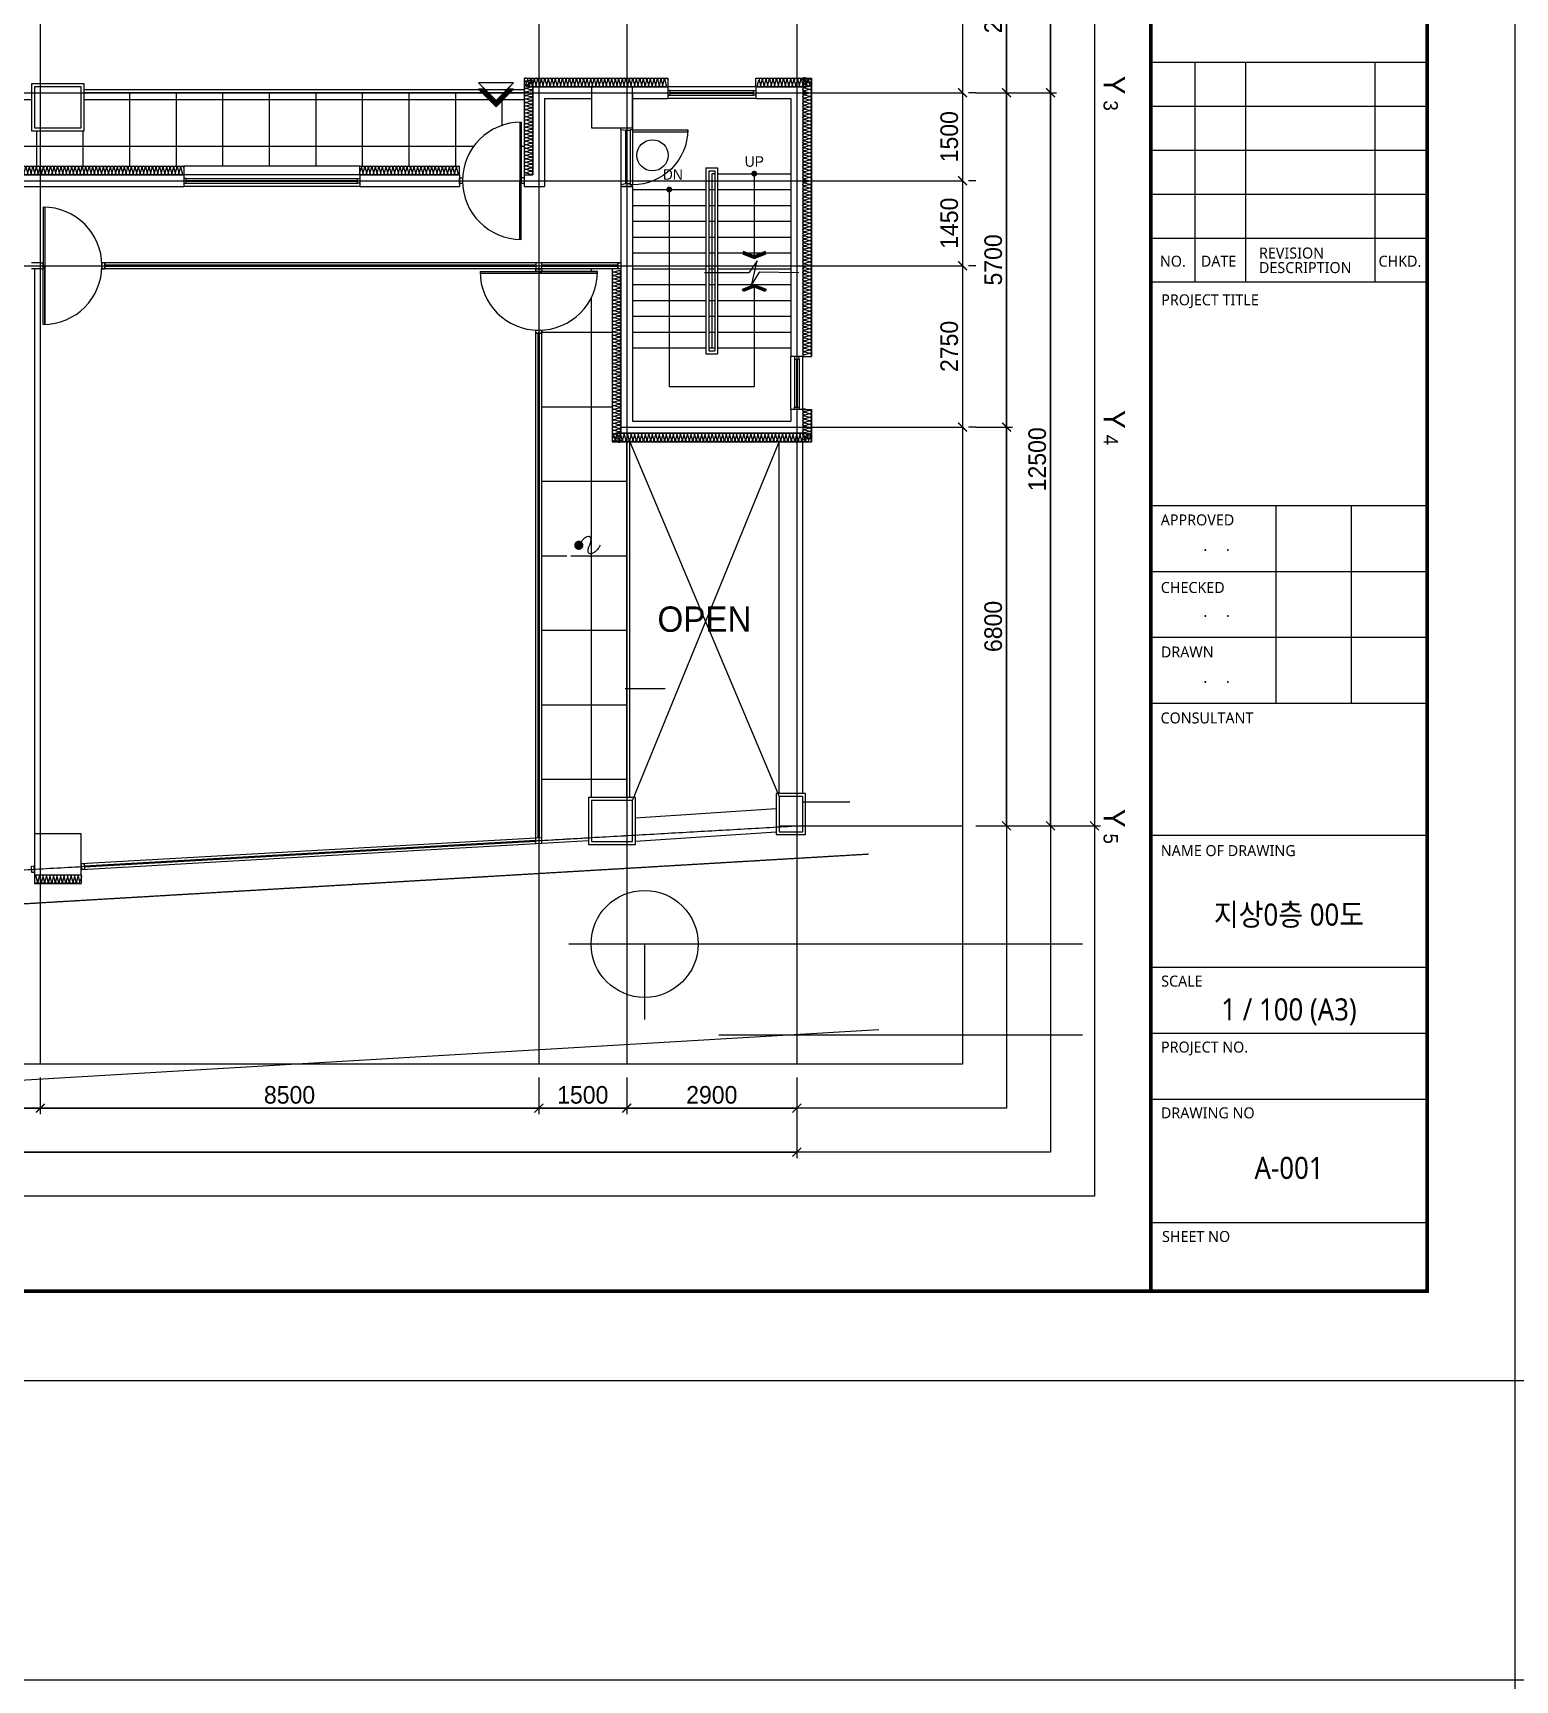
# Model space of a CAD drawing. Header units: millimetres. Extents: x 0 to 199210, y 0 to 94205.
# Drawn here: x 37728 to 63000, y 44550 to 72634 of the extents above; entities that cross this region are included whole.
import ezdxf
from ezdxf.enums import TextEntityAlignment as Align

# ---------------------------------------------------------------- set-up
doc = ezdxf.new("R2010")
doc.units = ezdxf.units.MM
doc.linetypes.add('CEN', pattern=[62, 60, -1, 0, -1])
doc.linetypes.add('HIDDEN', pattern=[3, 2, -1])
doc.layers.get('Defpoints').update_dxf_attribs({"color": 142})
for name, color, linetype in [('12. TXT1', 132, 'Continuous'), ('2. WAL', 2, 'Continuous'), ('4', 4, 'Continuous'), ('6', 6, 'Continuous'), ('CEN', 1, 'CEN'), ('COL', 2, 'Continuous'), ('D_TEXT', 7, 'Continuous'), ('DIM', 7, 'Continuous'), ('HAT', 8, 'Continuous'), ('Hid', 7, 'HIDDEN'), ('ins', 9, 'Continuous'), ('LED', 6, 'Continuous'), ('OPEN', 11, 'Continuous'), ('STAIR', 7, 'Continuous'), ('SYM', 7, 'Continuous'), ('TXT', 6, 'Continuous'), ('WID', 4, 'Continuous'), ('WIN-9', 9, 'Continuous'), ('판넬', 3, 'Continuous')]:
    doc.layers.add(name, color=color, linetype=linetype)
doc.layers.add('INVisible', color=165, linetype='Continuous', plot=False)
doc.styles.add('11', font='Dotum.ttf')
doc.styles.add('DS_FORM_A$0$ST-01', font='malgun.ttf')
doc.styles.add('DS_FORM_A$0$STYLE9', font='malgun.ttf')
doc.styles.add('T3', font='malgun.ttf')
doc.styles.add('돋움', font='Dotum.ttf')
doc.dimstyles.new('150', dxfattribs={"dimscale": 50, "dimtxt": 6, "dimasz": 3, "dimexe": 2, "dimexo": 4.5, "dimgap": 1.5, "dimtad": 1, "dimtoh": 1, "dimdec": 0, "dimzin": 0, "dimdsep": 46, "dimtxsty": '11', "dimblk1": 'ARCHTICK', "dimblk2": 'ARCHTICK', "dimsah": 1, "dimcen": 5, "dimclrd": 143, "dimclre": 143, "dimclrt": 7, "dimadec": 0, "dimazin": 0, "dimtfac": 1, "dimtdec": 0, "dimtix": 1, "dimtmove": 2, "dimatfit": 3, "dimldrblk": 'ARCHTICK', "dimfxl": 1, "dimtolj": 1, "dimtzin": 0, "dimlwd": -1, "dimlwe": -1, "dimarcsym": 0})

# ---------------------------------------------------------------- blocks, each defined once
blk = doc.blocks.new('FORM_A3_100')
at = {"color": 8}
for p, q in [((37860, 14988), (40995, 14988)), ((38359, 14988), (38359, 12488)), ((38937, 14988), (38937, 12488)), ((40406, 14988), (40406, 12488)), ((37860, 14488), (41000, 14488)), ((37860, 13988), (41000, 13988)), ((37860, 13488), (41000, 13488)), ((37860, 12988), (41000, 12988)), ((37860, 12488), (41000, 12488)), ((37860, 9949), (41000, 9949)), ((39279, 9949), (39279, 7699)), ((40138, 9949), (40138, 7699)), ((37860, 9199), (41000, 9199)), ((37860, 8449), (41000, 8449)), ((37860, 7699), (41000, 7699)), ((37858, 6199), (41000, 6199)), ((37859, 4699), (41000, 4699)), ((37860, 3949), (41000, 3949)), ((37860, 3199), (41001, 3199)), ((37860, 1799), (41002, 1799))]:
    blk.add_line(p, q, dxfattribs=at)
blk.add_lwpolyline([(42000, 0), (42000, 29700), (0, 29700), (0, 0)], close=True, dxfattribs=at)
at = {"color": 7, "const_width": 41.7}
blk.add_lwpolyline([(41001, 1016), (41001, 28684), (999, 28684), (999, 1016)], close=True, dxfattribs=at)
blk.add_lwpolyline([(37860, 28682), (37860, 1024)], dxfattribs=at)
at = {"color": 7}
for s, height, style, p in [('NO.', 124.9, 'DS_FORM_A$0$ST-01', (37963, 12662)), ('DATE', 124.9, 'DS_FORM_A$0$ST-01', (38428, 12662)), ('REVISION', 124.9, 'DS_FORM_A$0$ST-01', (39089, 12755)), ('CHKD.', 124.9, 'DS_FORM_A$0$ST-01', (40448, 12662)), ('DESCRIPTION', 124.85, 'DS_FORM_A$0$ST-01', (39089, 12589)), ('PROJECT TITLE', 124.85, 'DS_FORM_A$0$ST-01', (37978, 12223)), ('APPROVED ', 124.9, 'DS_FORM_A$0$ST-01', (37972, 9721)), ('  .     .  ', 124.85, 'DS_FORM_A$0$STYLE9', (38373, 9432)), ('CHECKED', 124.9, 'DS_FORM_A$0$ST-01', (37973, 8953)), ('  .     .  ', 124.85, 'DS_FORM_A$0$STYLE9', (38373, 8682)), ('DRAWN ', 124.9, 'DS_FORM_A$0$ST-01', (37974, 8220)), ('  .     .  ', 124.85, 'DS_FORM_A$0$STYLE9', (38373, 7932)), ('CONSULTANT', 124.9, 'DS_FORM_A$0$ST-01', (37970, 7470)), ('NAME OF DRAWING', 124.85, 'DS_FORM_A$0$ST-01', (37973, 5962)), ('SCALE', 124.9, 'DS_FORM_A$0$ST-01', (37977, 4479)), ('PROJECT NO.', 124.85, 'DS_FORM_A$0$ST-01', (37975, 3729)), ('DRAWING NO', 124.9, 'DS_FORM_A$0$ST-01', (37974, 2981)), ('SHEET NO', 124.9, 'DS_FORM_A$0$ST-01', (37987, 1576))]:
    blk.add_text(s, height=height, dxfattribs=dict(at, style=style)).set_placement(p)
blk = doc.blocks.new('arrowx')
at = {"color": 0, "linetype": 'ByBlock'}
blk.add_lwpolyline([(-0.6, -1.5), (-0.88, -1.39), (-0.32, 0), (-0.88, 1.39), (-0.6, 1.5), (0, 0)], close=True, dxfattribs=at)
for points in [[(-0.6, 1.5), (-0.88, 1.39), (0, 0), (-0.32, 0)], [(0, 0), (-0.32, 0), (-0.6, -1.5), (-0.88, -1.39)]]:
    blk.add_solid(points, dxfattribs=at)
blk = doc.blocks.new('_ArchTick')
at = {"color": 0, "linetype": 'ByBlock', "const_width": 0.15}
blk.add_lwpolyline([(-0.5, -0.5), (0.5, 0.5)], dxfattribs=at)
blk = doc.blocks.new('*D70')
at = {"layer": 'Defpoints', "color": 0, "transparency": 16777216}
for p in [(53579, 65914), (54329, 65914), (53579, 59114)]:
    blk.add_point(p, dxfattribs=at)
at = {"layer": 'DIM', "color": 143, "transparency": 16777216}
for p, q in [((53804, 65914), (54429, 65914)), ((54329, 59114), (54329, 65914)), ((53804, 59114), (54429, 59114))]:
    blk.add_line(p, q, dxfattribs=at)
at = {"layer": 'DIM', "color": 143, "transparency": 16777216, "xscale": 150, "yscale": 150, "zscale": 150}
for p, rotation in [((54329, 65914), 90), ((54329, 59114), 270)]:
    blk.add_blockref('_ArchTick', p, dxfattribs=dict(at, rotation=rotation))
at = {"layer": 'DIM', "color": 7, "transparency": 16777216, "insert": (54103, 62514), "char_height": 300, "attachment_point": 5, "rotation": 90, "style": '11'}
blk.add_mtext('\\A1;6800', dxfattribs=at)
blk = doc.blocks.new('*D71')
at = {"layer": 'Defpoints', "color": 0, "transparency": 16777216}
for p in [(53579, 71614), (54329, 71614), (53579, 65914)]:
    blk.add_point(p, dxfattribs=at)
at = {"layer": 'DIM', "color": 143, "transparency": 16777216}
for p, q in [((53804, 71614), (54429, 71614)), ((54329, 65914), (54329, 71614)), ((53804, 65914), (54429, 65914))]:
    blk.add_line(p, q, dxfattribs=at)
at = {"layer": 'DIM', "color": 143, "transparency": 16777216, "xscale": 150, "yscale": 150, "zscale": 150}
for p, rotation in [((54329, 71614), 90), ((54329, 65914), 270)]:
    blk.add_blockref('_ArchTick', p, dxfattribs=dict(at, rotation=rotation))
at = {"layer": 'DIM', "color": 7, "transparency": 16777216, "insert": (54103, 68764), "char_height": 300, "attachment_point": 5, "rotation": 90, "style": '11'}
blk.add_mtext('\\A1;5700', dxfattribs=at)
blk = doc.blocks.new('*D72')
at = {"layer": 'Defpoints', "color": 0, "transparency": 16777216}
for p in [(53579, 71614), (55079, 71614), (53579, 59114)]:
    blk.add_point(p, dxfattribs=at)
at = {"layer": 'DIM', "color": 143, "transparency": 16777216}
for p, q in [((53804, 71614), (55179, 71614)), ((55079, 59114), (55079, 71614)), ((53804, 59114), (55179, 59114))]:
    blk.add_line(p, q, dxfattribs=at)
at = {"layer": 'DIM', "color": 143, "transparency": 16777216, "xscale": 150, "yscale": 150, "zscale": 150}
for p, rotation in [((55079, 71614), 90), ((55079, 59114), 270)]:
    blk.add_blockref('_ArchTick', p, dxfattribs=dict(at, rotation=rotation))
at = {"layer": 'DIM', "color": 7, "transparency": 16777216, "insert": (54853, 65364), "char_height": 300, "attachment_point": 5, "rotation": 90, "style": '11'}
blk.add_mtext('\\A1;12500', dxfattribs=at)
blk = doc.blocks.new('*D73')
at = {"layer": 'Defpoints', "color": 0, "transparency": 16777216}
for p in [(53579, 74514), (54329, 74514), (53579, 71614)]:
    blk.add_point(p, dxfattribs=at)
at = {"layer": 'DIM', "color": 143, "transparency": 16777216}
for p, q in [((53804, 74514), (54429, 74514)), ((54329, 71614), (54329, 74514)), ((53804, 71614), (54429, 71614))]:
    blk.add_line(p, q, dxfattribs=at)
at = {"layer": 'DIM', "color": 143, "transparency": 16777216, "xscale": 150, "yscale": 150, "zscale": 150}
for p, rotation in [((54329, 74514), 90), ((54329, 71614), 270)]:
    blk.add_blockref('_ArchTick', p, dxfattribs=dict(at, rotation=rotation))
at = {"layer": 'DIM', "color": 7, "transparency": 16777216, "insert": (54103, 73064), "char_height": 300, "attachment_point": 5, "rotation": 90, "style": '11'}
blk.add_mtext('\\A1;2900', dxfattribs=at)
blk = doc.blocks.new('*D78')
at = {"layer": 'Defpoints', "color": 0, "transparency": 16777216}
for p in [(53579, 88114), (55079, 88114), (53579, 71614)]:
    blk.add_point(p, dxfattribs=at)
at = {"layer": 'DIM', "color": 143, "transparency": 16777216}
for p, q in [((53804, 88114), (55179, 88114)), ((55079, 71614), (55079, 88114)), ((53804, 71614), (55179, 71614))]:
    blk.add_line(p, q, dxfattribs=at)
at = {"layer": 'DIM', "color": 143, "transparency": 16777216, "xscale": 150, "yscale": 150, "zscale": 150}
for p, rotation in [((55079, 88114), 90), ((55079, 71614), 270)]:
    blk.add_blockref('_ArchTick', p, dxfattribs=dict(at, rotation=rotation))
at = {"layer": 'DIM', "color": 7, "transparency": 16777216, "insert": (54853, 79864), "char_height": 300, "attachment_point": 5, "rotation": 90, "style": '11'}
blk.add_mtext('\\A1;16500', dxfattribs=at)
blk = doc.blocks.new('*D84')
at = {"layer": 'Defpoints', "color": 0, "transparency": 16777216}
for p in [(53579, 88114), (53579, 59114), (55829, 59114)]:
    blk.add_point(p, dxfattribs=at)
at = {"layer": 'DIM', "color": 143, "transparency": 16777216}
for p, q in [((53804, 88114), (55929, 88114)), ((55829, 88114), (55829, 59114)), ((53804, 59114), (55929, 59114))]:
    blk.add_line(p, q, dxfattribs=at)
at = {"layer": 'DIM', "color": 143, "transparency": 16777216, "xscale": 150, "yscale": 150, "zscale": 150}
for p, rotation in [((55829, 88114), 90), ((55829, 59114), 270)]:
    blk.add_blockref('_ArchTick', p, dxfattribs=dict(at, rotation=rotation))
at = {"layer": 'DIM', "color": 7, "transparency": 16777216, "insert": (55603, 73614), "char_height": 300, "attachment_point": 5, "rotation": 90, "style": '11'}
blk.add_mtext('\\A1;29000', dxfattribs=at)
blk = doc.blocks.new('*D98')
at = {"layer": 'Defpoints', "color": 0, "transparency": 16777216}
for p in [(27853, 55051), (37853, 55051), (37853, 54301)]:
    blk.add_point(p, dxfattribs=at)
at = {"layer": 'DIM', "color": 143, "transparency": 16777216}
for p, q in [((27853, 54826), (27853, 54201)), ((37853, 54826), (37853, 54201)), ((27853, 54301), (37853, 54301))]:
    blk.add_line(p, q, dxfattribs=at)
at = {"layer": 'DIM', "color": 143, "transparency": 16777216, "xscale": 150, "yscale": 150, "zscale": 150, "rotation": 180}
blk.add_blockref('_ArchTick', (27853, 54301), dxfattribs=at)
at = {"layer": 'DIM', "color": 143, "transparency": 16777216, "xscale": 150, "yscale": 150, "zscale": 150}
blk.add_blockref('_ArchTick', (37853, 54301), dxfattribs=at)
at = {"layer": 'DIM', "color": 7, "transparency": 16777216, "insert": (32853, 54526), "char_height": 300, "attachment_point": 5, "style": '11'}
blk.add_mtext('\\A1;10000', dxfattribs=at)
blk = doc.blocks.new('*D99')
at = {"layer": 'Defpoints', "color": 0, "transparency": 16777216}
for p in [(37853, 55051), (46353, 55051), (46353, 54301)]:
    blk.add_point(p, dxfattribs=at)
at = {"layer": 'DIM', "color": 143, "transparency": 16777216}
for p, q in [((37853, 54826), (37853, 54201)), ((46353, 54826), (46353, 54201)), ((37853, 54301), (46353, 54301))]:
    blk.add_line(p, q, dxfattribs=at)
at = {"layer": 'DIM', "color": 143, "transparency": 16777216, "xscale": 150, "yscale": 150, "zscale": 150, "rotation": 180}
blk.add_blockref('_ArchTick', (37853, 54301), dxfattribs=at)
at = {"layer": 'DIM', "color": 143, "transparency": 16777216, "xscale": 150, "yscale": 150, "zscale": 150}
blk.add_blockref('_ArchTick', (46353, 54301), dxfattribs=at)
at = {"layer": 'DIM', "color": 7, "transparency": 16777216, "insert": (42103, 54526), "char_height": 300, "attachment_point": 5, "style": '11'}
blk.add_mtext('\\A1;8500', dxfattribs=at)
blk = doc.blocks.new('*D100')
at = {"layer": 'Defpoints', "color": 0, "transparency": 16777216}
for p in [(46353, 55051), (47853, 55051), (47853, 54301)]:
    blk.add_point(p, dxfattribs=at)
at = {"layer": 'DIM', "color": 143, "transparency": 16777216}
for p, q in [((46353, 54826), (46353, 54201)), ((47853, 54826), (47853, 54201)), ((46353, 54301), (47853, 54301))]:
    blk.add_line(p, q, dxfattribs=at)
at = {"layer": 'DIM', "color": 143, "transparency": 16777216, "xscale": 150, "yscale": 150, "zscale": 150, "rotation": 180}
blk.add_blockref('_ArchTick', (46353, 54301), dxfattribs=at)
at = {"layer": 'DIM', "color": 143, "transparency": 16777216, "xscale": 150, "yscale": 150, "zscale": 150}
blk.add_blockref('_ArchTick', (47853, 54301), dxfattribs=at)
at = {"layer": 'DIM', "color": 7, "transparency": 16777216, "insert": (47103, 54526), "char_height": 300, "attachment_point": 5, "style": '11'}
blk.add_mtext('\\A1;1500', dxfattribs=at)
blk = doc.blocks.new('*D101')
at = {"layer": 'Defpoints', "color": 0, "transparency": 16777216}
for p in [(47853, 55051), (50753, 55051), (50753, 54301)]:
    blk.add_point(p, dxfattribs=at)
at = {"layer": 'DIM', "color": 143, "transparency": 16777216}
for p, q in [((47853, 54826), (47853, 54201)), ((50753, 54826), (50753, 54201)), ((47853, 54301), (50753, 54301))]:
    blk.add_line(p, q, dxfattribs=at)
at = {"layer": 'DIM', "color": 143, "transparency": 16777216, "xscale": 150, "yscale": 150, "zscale": 150, "rotation": 180}
blk.add_blockref('_ArchTick', (47853, 54301), dxfattribs=at)
at = {"layer": 'DIM', "color": 143, "transparency": 16777216, "xscale": 150, "yscale": 150, "zscale": 150}
blk.add_blockref('_ArchTick', (50753, 54301), dxfattribs=at)
at = {"layer": 'DIM', "color": 7, "transparency": 16777216, "insert": (49303, 54526), "char_height": 300, "attachment_point": 5, "style": '11'}
blk.add_mtext('\\A1;2900', dxfattribs=at)
blk = doc.blocks.new('*D102')
at = {"layer": 'Defpoints', "color": 0, "transparency": 16777216}
for p in [(5753, 55051), (50753, 55051), (50753, 53551)]:
    blk.add_point(p, dxfattribs=at)
at = {"layer": 'DIM', "color": 143, "transparency": 16777216}
for p, q in [((5753, 54826), (5753, 53451)), ((50753, 54826), (50753, 53451)), ((5753, 53551), (50753, 53551))]:
    blk.add_line(p, q, dxfattribs=at)
at = {"layer": 'DIM', "color": 143, "transparency": 16777216, "xscale": 150, "yscale": 150, "zscale": 150, "rotation": 180}
blk.add_blockref('_ArchTick', (5753, 53551), dxfattribs=at)
at = {"layer": 'DIM', "color": 143, "transparency": 16777216, "xscale": 150, "yscale": 150, "zscale": 150}
blk.add_blockref('_ArchTick', (50753, 53551), dxfattribs=at)
at = {"layer": 'DIM', "color": 7, "transparency": 16777216, "insert": (28253, 53776), "char_height": 300, "attachment_point": 5, "style": '11'}
blk.add_mtext('\\A1;45000', dxfattribs=at)
blk = doc.blocks.new('*D104')
at = {"layer": 'Defpoints', "color": 0, "transparency": 16777216}
for p in [(53579, 71614), (53579, 70114), (53579, 70114)]:
    blk.add_point(p, dxfattribs=at)
at = {"layer": 'DIM', "color": 143, "transparency": 16777216}
for p, q in [((53579, 71614), (53579, 70114)), ((53804, 71614), (53679, 71614)), ((53354, 70114), (53479, 70114))]:
    blk.add_line(p, q, dxfattribs=at)
at = {"layer": 'DIM', "color": 143, "transparency": 16777216, "xscale": 150, "yscale": 150, "zscale": 150}
for p, rotation in [((53579, 71614), 90), ((53579, 70114), 270)]:
    blk.add_blockref('_ArchTick', p, dxfattribs=dict(at, rotation=rotation))
at = {"layer": 'DIM', "color": 7, "transparency": 16777216, "insert": (53353, 70864), "char_height": 300, "attachment_point": 5, "rotation": 90, "style": '11'}
blk.add_mtext('\\A1;1500', dxfattribs=at)
blk = doc.blocks.new('*D105')
at = {"layer": 'Defpoints', "color": 0, "transparency": 16777216}
for p in [(53579, 70114), (53579, 68664), (53579, 68664)]:
    blk.add_point(p, dxfattribs=at)
at = {"layer": 'DIM', "color": 143, "transparency": 16777216}
for p, q in [((53579, 70114), (53579, 68664)), ((53804, 70114), (53679, 70114)), ((53804, 68664), (53679, 68664))]:
    blk.add_line(p, q, dxfattribs=at)
at = {"layer": 'DIM', "color": 143, "transparency": 16777216, "xscale": 150, "yscale": 150, "zscale": 150}
for p, rotation in [((53579, 70114), 90), ((53579, 68664), 270)]:
    blk.add_blockref('_ArchTick', p, dxfattribs=dict(at, rotation=rotation))
at = {"layer": 'DIM', "color": 7, "transparency": 16777216, "insert": (53353, 69389), "char_height": 300, "attachment_point": 5, "rotation": 90, "style": '11'}
blk.add_mtext('\\A1;1450', dxfattribs=at)
blk = doc.blocks.new('*D106')
at = {"layer": 'Defpoints', "color": 0, "transparency": 16777216}
for p in [(53579, 68664), (53579, 65914), (53579, 65914)]:
    blk.add_point(p, dxfattribs=at)
at = {"layer": 'DIM', "color": 143, "transparency": 16777216}
for p, q in [((53579, 68664), (53579, 65914)), ((53804, 68664), (53679, 68664)), ((53804, 65914), (53679, 65914))]:
    blk.add_line(p, q, dxfattribs=at)
at = {"layer": 'DIM', "color": 143, "transparency": 16777216, "xscale": 150, "yscale": 150, "zscale": 150}
for p, rotation in [((53579, 68664), 90), ((53579, 65914), 270)]:
    blk.add_blockref('_ArchTick', p, dxfattribs=dict(at, rotation=rotation))
at = {"layer": 'DIM', "color": 7, "transparency": 16777216, "insert": (53353, 67289), "char_height": 300, "attachment_point": 5, "rotation": 90, "style": '11'}
blk.add_mtext('\\A1;2750', dxfattribs=at)
blk = doc.blocks.new('approach')
at = {"color": 0}
for p, q in [((0, 0), (-4, -4)), ((4, -4), (0, 0)), ((0, -1.42), (-4, -5.42)), ((4, -5.42), (0, -1.42)), ((-2.58, -4), (-4, -4)), ((4, -5.42), (-4, -5.42)), ((4, -4), (2.58, -4))]:
    blk.add_line(p, q, dxfattribs=at)
for points in [[(0, 0), (0, -1.42), (-4, -4), (-2.58, -4)], [(0, 0), (4, -4), (0, -1.42), (2.58, -4)]]:
    blk.add_solid(points, dxfattribs=at)
blk = doc.blocks.new('insul1')
blk.add_lwpolyline([(0, 0.25, 1.344031), (0.35, 0.25), (0.2, 0.75, -1.344031), (0.55, 0.75), (0.4, 0.25)], format="xyb")

msp = doc.modelspace()

# ---------------------------------------------------------------- hatches: boundary and pattern name
at = {"layer": 'HAT'}
h = msp.add_hatch(dxfattribs=at)
h.set_pattern_fill('NET,_O', color=256, scale=250)
h.set_pattern_definition([(0, (-390833.2, 785079), (0, 793.75), []), (90, (-390833.2, 785079), (-793.75, 5e-14), [])])
h.paths.add_polyline_path([(22051.5, 70164.1), (22102.7, 70164.1), (22102.7, 70214.1), (22102.7, 70364.1), (22252.9, 70364.1), (22252.9, 71614.1), (21002.7, 71614.1), (21002.7, 70214.1), (21002.7, 70164.1), (21052.7, 70164.1), (21052.7, 71114.1, -0.3996375)])
h.paths.add_polyline_path([(30829.9, 71614.1, -0.4160844), (30776.7, 71614.1), (28602.7, 71614.1), (28602.7, 70964.1), (27702.7, 70964.1), (27702.7, 71614.1), (22252.9, 71614.1), (22252.9, 70364.1), (23402.7, 70364.1), (26402.7, 70364.1), (31402.7, 70364.1), (34402.7, 70364.1), (40302.7, 70364.1), (43302.7, 70364.1), (45002.7, 70364.1), (45002.7, 70342.3, -0.1467688), (45002.7, 70326.6), (45002.7, 70214.1), (45002.7, 70164.1), (45054, 70164.1, -0.3996375), (46052.7, 71114.1), (46052.7, 70164.1), (46102.7, 70164.1), (46102.7, 70214.1), (46102.7, 71614.1), (45862.7, 71614.1), (45624.2, 71375.5), (45385.6, 71614.1), (38602.7, 71614.1), (38602.7, 70964.1), (37702.7, 70964.1), (37702.7, 71614.1)])
h = msp.add_hatch(dxfattribs=at)
h.set_pattern_fill('NET,_O', color=256, scale=400)
h.set_pattern_definition([(0, (-308347.4, 785079), (0, 1270), []), (90, (-308347.4, 785079), (-1270, 8e-14), [])])
h.paths.add_polyline_path([(46402.7, 58866.8), (47202.7, 58912.3), (47202.7, 59599.2), (47852.7, 59599.2), (47852.7, 61418, -0.3102506), (47828.7, 61453, -0.3102506), (47852.7, 61488), (47852.7, 65664.1), (47602.7, 65664.1), (47602.7, 65685.8, -0.1467688), (47602.7, 65701.6), (47602.7, 68614.1), (46402.7, 68614.1), (46402.7, 68564.1), (47352.7, 68564.1, -0.3996375), (46402.7, 67565.3), (46402.7, 67514.1)])
h.paths.add_polyline_path([(47027.8, 63586.4, -0.1021929), (47026.4, 63635.9, -0.0611145), (47042.3, 63687.4, -0.0130907), (47050.6, 63704.7, -0.0032864), (47048.4, 63700.4, 0.0098039), (47042.3, 63687.4, 0.0611145), (47026.4, 63635.9, 0.1021929), (47027.8, 63586.4, 0.1836907), (47043.4, 63563.2), (47043.4, 63563.2, -0.1836912)], flags=16)
h.paths.add_polyline_path([(46826.3, 63700.4, -1), (46904.4, 63700.4, -1)], flags=16)
h.paths.add_polyline_path([(47175.9, 63424.3), (52364.8, 63424.3), (52364.8, 63983), (47175.9, 63983)], flags=9)

# ---------------------------------------------------------------- linework, layer by layer
for p, q in [((46102.7, 71664.1), (38602.7, 71664.1)), ((46102.7, 71614.1), (38602.7, 71614.1)), ((49202.7, 70334.1), (49202.7, 67164.1)), ((49202.7, 70334.1), (49402.7, 70334.1)), ((49252.7, 70284.1), (49252.7, 67214.1)), ((49252.7, 70284.1), (49352.7, 70284.1)), ((49302.7, 70234.1), (49302.7, 67264.1)), ((49352.7, 70234.1), (49302.7, 70234.1)), ((49352.7, 70284.1), (49352.7, 67214.1)), ((49402.7, 70334.1), (49402.7, 67164.1)), ((49402.7, 70234.1), (50652.7, 70234.1)), ((50027.7, 70234.1), (50027.7, 68833.3)), ((47952.7, 69964.1), (49202.7, 69964.1)), ((48577.7, 69964.1), (48577.7, 66599.1)), ((49252.7, 69964.1), (49352.7, 69964.1)), ((49302.7, 69964.1), (49352.7, 69964.1)), ((49402.7, 69964.1), (50652.7, 69964.1)), ((47952.7, 69694.1), (49202.7, 69694.1)), ((49252.7, 69694.1), (49352.7, 69694.1)), ((49402.7, 69694.1), (50652.7, 69694.1)), ((47952.7, 69424.1), (49202.7, 69424.1)), ((49252.7, 69424.1), (49352.7, 69424.1)), ((49402.7, 69424.1), (50652.7, 69424.1)), ((47952.7, 69154.1), (49202.7, 69154.1)), ((49252.7, 69154.1), (49352.7, 69154.1)), ((49402.7, 69154.1), (50652.7, 69154.1)), ((47952.7, 68884.1), (49202.7, 68884.1)), ((49252.7, 68884.1), (49352.7, 68884.1)), ((49402.7, 68884.1), (50652.7, 68884.1)), ((47952.7, 68614.1), (49202.7, 68614.1)), ((49252.7, 68614.1), (49352.7, 68614.1)), ((49402.7, 68614.1), (50652.7, 68614.1)), ((47952.7, 68344.1), (49202.7, 68344.1)), ((49252.7, 68344.1), (49352.7, 68344.1)), ((49402.7, 68344.1), (50652.7, 68344.1)), ((50027.7, 68344.1), (50027.7, 66599.1)), ((47952.7, 68074.1), (49202.7, 68074.1)), ((49252.7, 68074.1), (49352.7, 68074.1)), ((49402.7, 68074.1), (50652.7, 68074.1)), ((47952.7, 67804.1), (49202.7, 67804.1)), ((49252.7, 67804.1), (49352.7, 67804.1)), ((49402.7, 67804.1), (50652.7, 67804.1)), ((47952.7, 67534.1), (49202.7, 67534.1)), ((49252.7, 67534.1), (49352.7, 67534.1)), ((49402.7, 67534.1), (50652.7, 67534.1)), ((47952.7, 67264.1), (49202.7, 67264.1)), ((49202.7, 67164.1), (49402.7, 67164.1)), ((49252.7, 67264.1), (49352.7, 67264.1)), ((49252.7, 67214.1), (49352.7, 67214.1)), ((49402.7, 67264.1), (50652.7, 67264.1)), ((50027.7, 66599.1), (48577.7, 66599.1)), ((47852.7, 59599.2), (47852.7, 65679.1)), ((47902.7, 59599.2), (47902.7, 65679.1)), ((50452.7, 59664.1), (50452.7, 65664.1)), ((50852.7, 59664.1), (50852.7, 65664.1)), ((48505.9, 61453), (47828.7, 61453)), ((48002.7, 59253.4), (50402.7, 59411.7)), ((51657.3, 59516.7), (50849.1, 59516.7)), ((48002.7, 58852.5), (50402.7, 59010.8)), ((46402.7, 58866.8), (47202.7, 58912.3)), ((46402.7, 58816.7), (47202.7, 58862.2))]:
    msp.add_line(p, q)
msp.add_circle((48291.6, 70547.5), 266)
at = {"layer": '2. WAL'}
msp.add_lwpolyline([(63000, 49655.2), (68105.2, 49655.2), (68105.2, 44550), (63000, 44550)], close=True, dxfattribs=at)
at = {"layer": '4'}
for p, q in [((46102.7, 71864.1), (48552.7, 71864.1)), ((46102.7, 71864.1), (46102.7, 70214.1)), ((48552.7, 71864.1), (48552.7, 71714.1)), ((50052.7, 71864.1), (51002.7, 71864.1)), ((50052.7, 71714.1), (50052.7, 71864.1)), ((51002.7, 71864.1), (51002.7, 67114.1)), ((34402.7, 70364.1), (40302.7, 70364.1)), ((40302.7, 70364.1), (40302.7, 70214.1)), ((43302.7, 70364.1), (45002.7, 70364.1)), ((43302.7, 70214.1), (43302.7, 70364.1)), ((45002.7, 70214.1), (45002.7, 70364.1)), ((47602.7, 68614.1), (47602.7, 65664.1)), ((50852.7, 67114.1), (51002.7, 67114.1)), ((50852.7, 66214.1), (51002.7, 66214.1)), ((51002.7, 66214.1), (51002.7, 65664.1)), ((47602.7, 65664.1), (51002.7, 65664.1)), ((37752.7, 58280.8), (37752.7, 58130.8)), ((38552.7, 58280.8), (38552.7, 58130.8)), ((37752.7, 58130.8), (38552.7, 58130.8))]:
    msp.add_line(p, q, dxfattribs=at)
for points in [[(37702.7, 71764.1), (37702.7, 70964.1), (38602.7, 70964.1), (38602.7, 71764.1)], [(47202.7, 59599.2), (47202.7, 58799.2), (48002.7, 58799.2), (48002.7, 59599.2)], [(50402.7, 59664.1), (50402.7, 58964.1), (50902.7, 58964.1), (50902.7, 59664.1)]]:
    msp.add_lwpolyline(points, close=True, dxfattribs=at)
at = {"layer": '6'}
msp.add_lwpolyline([(45924.2, 71782.1), (45324.2, 71782.1), (45430.7, 71675.5), (45324.2, 71675.5), (45624.2, 71375.5), (45924.2, 71675.5), (45817.6, 71675.5)], close=True, dxfattribs=at)
at = {"layer": 'CEN'}
for p, q in [((37852.7, 88822), (37852.7, 55050.5)), ((46352.7, 88822), (46352.7, 55050.5)), ((47852.7, 88822), (47852.7, 55050.5)), ((50752.7, 88822), (50752.7, 55050.5)), ((4709.6, 71614.1), (53578.6, 71614.1)), ((19877.7, 70114.1), (53578.6, 70114.1)), ((4709.6, 68664.1), (53578.6, 68664.1)), ((47752.7, 65914.1), (53578.6, 65914.1)), ((11915.9, 56906.3), (50852.7, 59119.8)), ((50452.7, 59114.1), (53578.6, 59114.1))]:
    msp.add_line(p, q, dxfattribs=at)
at = {"layer": 'COL'}
for p, q in [((46252.7, 71714.1), (47252.7, 71714.1)), ((46252.7, 71714.1), (46252.7, 70214.1)), ((47252.7, 71714.1), (48552.7, 71714.1)), ((47952.7, 71614.1), (47952.7, 71014.1)), ((48552.7, 71714.1), (48552.7, 71514.1)), ((50052.7, 71714.1), (50852.7, 71714.1)), ((50052.7, 71714.1), (50052.7, 71514.1)), ((50852.7, 71714.1), (50852.7, 67114.1)), ((46452.7, 71514.1), (47252.7, 71514.1)), ((46452.7, 71514.1), (46452.7, 70014.1)), ((47952.7, 71514.1), (48552.7, 71514.1)), ((50052.7, 71514.1), (50652.7, 71514.1)), ((50652.7, 71514.1), (50652.7, 67114.1)), ((34402.7, 70214.1), (40302.7, 70214.1)), ((40302.7, 70214.1), (40302.7, 70014.1)), ((43302.7, 70214.1), (45002.7, 70214.1)), ((43302.7, 70214.1), (43302.7, 70014.1)), ((45002.7, 70214.1), (45002.7, 70014.1)), ((46102.7, 70214.1), (46252.7, 70214.1)), ((46102.7, 70214.1), (46102.7, 70014.1)), ((34402.7, 70014.1), (40302.7, 70014.1)), ((43302.7, 70014.1), (45002.7, 70014.1)), ((46102.7, 70014.1), (46452.7, 70014.1)), ((47752.7, 70014.1), (47752.7, 65814.1)), ((47952.7, 70014.1), (47752.7, 70014.1)), ((47952.7, 70014.1), (47952.7, 66014.1)), ((50852.7, 67114.1), (50652.7, 67114.1)), ((47952.7, 66014.1), (50652.7, 66014.1)), ((50652.7, 66214.1), (50652.7, 66014.1)), ((50852.7, 66214.1), (50652.7, 66214.1)), ((50852.7, 66214.1), (50852.7, 65814.1)), ((47752.7, 65814.1), (50852.7, 65814.1))]:
    msp.add_line(p, q, dxfattribs=at)
for points in [[(37752.7, 71714.1), (37752.7, 71014.1), (38552.7, 71014.1), (38552.7, 71714.1), (37752.7, 71714.1)], [(47252.7, 71714.1), (47252.7, 71014.1), (47952.7, 71014.1), (47952.7, 71714.1), (47252.7, 71714.1)], [(47252.7, 59549.2), (47252.7, 58849.2), (47952.7, 58849.2), (47952.7, 59549.2), (47252.7, 59549.2)], [(50452.7, 59614.1), (50452.7, 59014.1), (50852.7, 59014.1), (50852.7, 59614.1), (50452.7, 59614.1)], [(37752.7, 58980.8), (37752.7, 58280.8), (38552.7, 58280.8), (38552.7, 58980.8), (37752.7, 58980.8)]]:
    msp.add_lwpolyline(points, dxfattribs=at)
at = {"layer": 'Hid', "ltscale": 5}
msp.add_line((12000.1, 56282.8), (51976.8, 58635.2), dxfattribs=at)
at = {"layer": 'ins'}
msp.add_line((10884, 53211.9), (52153, 55640.4), dxfattribs=at)
at = {"layer": 'INVisible'}
for points in [[(55828.6, 52800.5), (2459.6, 52800.5), (2459.6, 91072), (55828.6, 91072)], [(55078.6, 53550.5), (3209.6, 53550.5), (3209.6, 90322), (55078.6, 90322)], [(54328.6, 54300.5), (3959.6, 54300.5), (3959.6, 89572), (54328.6, 89572)], [(53578.6, 55050.5), (4709.6, 55050.5), (4709.6, 88822), (53578.6, 88822)]]:
    msp.add_lwpolyline(points, close=True, dxfattribs=at)
at = {"layer": 'LED'}
msp.add_lwpolyline([(47401.4, 63898, -0.0342989), (47375.5, 63855, -0.0474109), (47330.6, 63802.2, -0.0611145), (47287.6, 63769.6, -0.1021929), (47240.7, 63753.9, -0.1844973), (47213.4, 63760.8, -0.1844973), (47197.7, 63784, -0.1021929), (47196.3, 63833.5, -0.0611145), (47212.2, 63885, -0.0098039), (47218.3, 63898, 0.0130907), (47226.6, 63915.3, 0.0611145), (47242.5, 63966.8, 0.1021929), (47241.2, 64016.3, 0.1844973), (47225.4, 64039.5, 0.1844973), (47198.2, 64046.4, 0.1021929), (47151.2, 64030.7, 0.0611145), (47108.3, 63998.1, 0.0851521), (47035.3, 63898)], format="xyb", dxfattribs=at)
at = {"layer": 'LED', "const_width": 78.1}
msp.add_lwpolyline([(46996.2, 63898, 1), (47074.3, 63898, 1)], format="xyb", close=True, dxfattribs=at)
at = {"layer": 'OPEN'}
for p, q in [((47902.7, 65664.1), (50452.7, 59614.1)), ((47952.7, 59549.2), (50452.7, 65664.1))]:
    msp.add_line(p, q, dxfattribs=at)
at = {"layer": 'STAIR', "color": 7, "linetype": 'Continuous', "const_width": 50}
for points in [[(50027.7, 70259.1, -1), (50027.7, 70209.1, -1)], [(48577.7, 69989.1, -1), (48577.7, 69939.1, -1)]]:
    msp.add_lwpolyline(points, format="xyb", close=True, dxfattribs=at)
at = {"layer": 'STAIR', "color": 7, "linetype": 'Continuous'}
msp.add_lwpolyline([(50788.2, 68542.6), (50111.1, 68554.7), (49985.7, 68349.1), (50076.9, 68748.8), (49935.5, 68542), (49181.3, 68542.6)], dxfattribs=at)
at = {"layer": 'TXT'}
for p, q in [((46867.3, 57101.3), (55625.6, 57101.3)), ((48157.6, 57101.3), (48157.6, 55810.9)), ((49420.4, 55551.3), (55625.6, 55551.3))]:
    msp.add_line(p, q, dxfattribs=at)
msp.add_circle((48157.6, 57101.3), 912.4, dxfattribs=at)
at = {"layer": 'WID'}
for p, q in [((50052.7, 71714.1), (48552.7, 71714.1)), ((50052.7, 71514.1), (48552.7, 71514.1)), ((46027.7, 71113.8), (46027.7, 69114.4)), ((46052.7, 71114.1), (46052.7, 70064.1)), ((47752.7, 70984.1), (47752.7, 70044.1)), ((47832.7, 70969.1), (47832.7, 70059.1)), ((47912.7, 70969.1), (47912.7, 70059.1)), ((47952.7, 70984.1), (47952.7, 70044.1)), ((43302.7, 70364.1), (40302.7, 70364.1)), ((45002.7, 70164.1), (45002.7, 70064.1)), ((46027.7, 69114.4), (46027.7, 70114.1)), ((46102.7, 70164.1), (46052.7, 70164.1)), ((46052.7, 69114.1), (46052.7, 70164.1)), ((46102.7, 70064.1), (46052.7, 70064.1)), ((46102.7, 70164.1), (46102.7, 70064.1)), ((46102.7, 70164.1), (46102.7, 70064.1)), ((37902.7, 69664.1), (37902.7, 68614.1)), ((37927.7, 69663.8), (37927.7, 67664.4)), ((37852.7, 68714.1), (37702.7, 68714.1)), ((37852.7, 68614.1), (37702.7, 68614.1)), ((37852.7, 68714.1), (37902.7, 68714.1)), ((37852.7, 68614.1), (37902.7, 68614.1)), ((37902.7, 67664.1), (37902.7, 68714.1)), ((37927.7, 67664.4), (37927.7, 68664.1)), ((38952.7, 68714.1), (38952.7, 68614.1)), ((45352.7, 68564.1), (46402.7, 68564.1)), ((45353.1, 68539.1), (47352.4, 68539.1)), ((46302.7, 68564.1), (46402.7, 68564.1)), ((47352.7, 68564.1), (46302.7, 68564.1)), ((47352.4, 68539.1), (46352.7, 68539.1)), ((47702.7, 68714.1), (47702.7, 68614.1)), ((46302.7, 67514.1), (46402.7, 67514.1)), ((50652.7, 66214.1), (50652.7, 67114.1)), ((50852.7, 66214.1), (50852.7, 67114.1)), ((38552.7, 58470.6), (46402.7, 58916.9)), ((38558.4, 58370.8), (46402.7, 58816.7)), ((38604.9, 58433.5), (46302.7, 58871.1)), ((38606.1, 58413.6), (46302.7, 58851.1))]:
    msp.add_line(p, q, dxfattribs=at)
at = {"layer": 'WID', "color": 4}
for p, q in [((48592.7, 71654.1), (50012.7, 71654.1)), ((48592.7, 71620.1), (50012.7, 71620.1)), ((48592.7, 71608.1), (50012.7, 71608.1)), ((48592.7, 71574.1), (50012.7, 71574.1)), ((40342.7, 70154.1), (43262.7, 70154.1)), ((40342.7, 70120.1), (43262.7, 70120.1)), ((40342.7, 70108.1), (43262.7, 70108.1)), ((40342.7, 70074.1), (43262.7, 70074.1)), ((47752.7, 68714.1), (38902.7, 68714.1)), ((47752.7, 68614.1), (38902.7, 68614.1)), ((46302.7, 68674.1), (38952.7, 68674.1)), ((46302.7, 68654.1), (38952.7, 68654.1)), ((47702.7, 68674.1), (46402.7, 68674.1)), ((47702.7, 68654.1), (46402.7, 68654.1)), ((46302.7, 58811), (46302.7, 67564.1)), ((46342.7, 58913.5), (46342.7, 67514.1)), ((46362.7, 58914.6), (46362.7, 67514.1)), ((46402.7, 58816.7), (46402.7, 67564.1)), ((50712.7, 67074.1), (50712.7, 66254.1)), ((50746.7, 67074.1), (50746.7, 66254.1)), ((50758.7, 67074.1), (50758.7, 66254.1)), ((50792.7, 67074.1), (50792.7, 66254.1))]:
    msp.add_line(p, q, dxfattribs=at)
for points in [[(48552.7, 71599.1), (48552.7, 71574.1), (48592.7, 71574.1), (48592.7, 71654.1), (48552.7, 71654.1), (48552.7, 71629.1)], [(50052.7, 71599.1), (50052.7, 71574.1), (50012.7, 71574.1), (50012.7, 71654.1), (50052.7, 71654.1), (50052.7, 71629.1)], [(40302.7, 70099.1), (40302.7, 70074.1), (40342.7, 70074.1), (40342.7, 70154.1), (40302.7, 70154.1), (40302.7, 70129.1)], [(43302.7, 70099.1), (43302.7, 70074.1), (43262.7, 70074.1), (43262.7, 70154.1), (43302.7, 70154.1), (43302.7, 70129.1)], [(45052.7, 70099.1), (45052.7, 70064.1), (45002.7, 70064.1), (45002.7, 70164.1), (45052.7, 70164.1), (45052.7, 70129.1)], [(38902.7, 68649.1), (38902.7, 68614.1), (38952.7, 68614.1), (38952.7, 68714.1), (38902.7, 68714.1), (38902.7, 68679.1)], [(46352.7, 68614.1), (46402.7, 68614.1), (46402.7, 68564.1), (46302.7, 68564.1), (46302.7, 68614.1), (46352.7, 68614.1)], [(47752.7, 68649.1), (47752.7, 68614.1), (47702.7, 68614.1), (47702.7, 68714.1), (47752.7, 68714.1), (47752.7, 68679.1)], [(46367.7, 67564.1), (46402.7, 67564.1), (46402.7, 67514.1), (46302.7, 67514.1), (46302.7, 67564.1), (46337.7, 67564.1)], [(50737.7, 67114.1), (50712.7, 67114.1), (50712.7, 67074.1), (50792.7, 67074.1), (50792.7, 67114.1), (50767.7, 67114.1)], [(50737.7, 66214.1), (50712.7, 66214.1), (50712.7, 66254.1), (50792.7, 66254.1), (50792.7, 66214.1), (50767.7, 66214.1)]]:
    msp.add_lwpolyline(points, dxfattribs=at)
at = {"layer": 'WID'}
for points in [[(47952.7, 71014.1), (47952.7, 70984.1), (47912.7, 70984.1), (47912.7, 70969.1), (47832.7, 70969.1), (47752.7, 70984.1), (47752.7, 71014.1)], [(47952.7, 70014.1), (47952.7, 70044.1), (47912.7, 70044.1), (47912.7, 70059.1), (47832.7, 70059.1), (47752.7, 70044.1), (47752.7, 70014.1)], [(37749.9, 58425), (37700, 58422.2), (37705.7, 58322.3), (37755.6, 58325.2)], [(38552.7, 58470.6), (38602.7, 58473.5), (38608.3, 58373.6), (38558.4, 58370.8)]]:
    msp.add_lwpolyline(points, close=True, dxfattribs=at)
msp.add_lwpolyline([(47952.7, 70984.1), (48892.7, 70984.1, -0.4142136), (47952.7, 70044.1, -0.4142136)], format="xyb", dxfattribs=at)
msp.add_lwpolyline([(47952.7, 70984.1), (47952.7, 70949.1), (48892.7, 70949.1), (48892.7, 70984.1)], dxfattribs=at)
at = {"layer": 'WID', "color": 4}
msp.add_lwpolyline([(46302.7, 68614.1), (46402.7, 68614.1), (46402.7, 68714.1), (46302.7, 68714.1)], close=True, dxfattribs=at)
at = {"layer": 'WID'}
for centre, start, end in [((46052.7, 70114.1), 90, 270), ((37902.7, 68664.1), 270, 90), ((46352.7, 68564.1), 180, 0)]:
    msp.add_arc(centre, 1000, start, end, dxfattribs=at)
at = {"layer": 'WIN-9'}
for p, q in [((43302.7, 70214.1), (40302.7, 70214.1)), ((43302.7, 70014.1), (40302.7, 70014.1))]:
    msp.add_line(p, q, dxfattribs=at)
at = {"layer": '판넬'}
for p, q in [((37752.7, 68614.1), (37752.7, 58980.8)), ((37852.7, 68614.1), (37852.7, 58980.8))]:
    msp.add_line(p, q, dxfattribs=at)

# ---------------------------------------------------------------- block references
at = {"xscale": 1.499999999961756, "yscale": 1.499999999961756, "zscale": 1.499999999961756}
for p in [(0, 49655.2), (0, 0)]:
    msp.add_blockref('FORM_A3_100', p, dxfattribs=at)
at = {"layer": 'ins', "xscale": 150, "yscale": 150, "zscale": 150, "row_count": 1, "row_spacing": 0, "column_spacing": 60}
for p, rotation, column_count in [((46102.7, 71864.1), 270, 27), ((48552.7, 71864.1), 180, 40), ((51002.7, 71864.1), 180, 15), ((51002.7, 67114.1), 90, 79), ((40302.7, 70364.1), 180, 98), ((45002.7, 70364.1), 180, 28), ((47602.7, 68614.1), 270, 49), ((51002.7, 65664.1), 90, 9)]:
    msp.add_blockref('insul1', p, dxfattribs=dict(at, rotation=rotation, column_count=column_count))
for p, column_count in [((47602.7, 65664.1), 56), ((37752.7, 58130.8), 13)]:
    msp.add_blockref('insul1', p, dxfattribs=dict(at, column_count=column_count))
at = {"layer": 'STAIR', "color": 7, "linetype": 'Continuous', "yscale": 133.1000000005588, "rotation": 90}
for p, xscale, zscale in [((50027.7, 68790.2), -133.1000000005588, 133.1000000000001), ((50027.7, 68344.1), 133.1000000005588, 133.1000000005588)]:
    msp.add_blockref('arrowx', p, dxfattribs=dict(at, xscale=xscale, zscale=zscale))
at = {"layer": 'SYM', "xscale": -75, "yscale": 75, "zscale": 75, "rotation": 180}
msp.add_blockref('approach', (45624.2, 71375.5), dxfattribs=at)

# ---------------------------------------------------------------- texts
at = {"color": 3, "linetype": 'ByBlock', "style": '돋움'}
for tag, text, height, p in [('Y', 'X', 365.6, (56166.1, 71744.1)), ('3', '1', 243.8, (56105.2, 71394.8)), ('Y', 'X', 365.6, (56166.1, 66044.1)), ('4', '1', 243.8, (56105.2, 65694.8)), ('Y', 'X', 365.6, (56166.1, 59244.1)), ('5', '1', 243.8, (56105.2, 58894.8))]:
    msp.add_attdef(tag, text=text, height=height, rotation=270, dxfattribs=at).set_placement(p, align=Align.MIDDLE_CENTER)
at = {"layer": '12. TXT1', "style": 'T3', "width": 0.9}
for s, p in [('지상0층 00도', (59144.6, 57413.6)), ('1 / 100 (A3)', (59144.6, 55797.6)), ('A-001', (59145.8, 53095.2))]:
    msp.add_text(s, height=375, dxfattribs=at).set_placement(p, align=Align.CENTER)
at = {"layer": 'D_TEXT', "style": '돋움'}
for s, p in [('UP', (50028.6, 70440.5)), ('DN', (48638.5, 70220.5))]:
    msp.add_text(s, height=180, dxfattribs=at).set_placement(p, align=Align.MIDDLE)
at = {"layer": 'OPEN', "style": '돋움'}
msp.add_text('OPEN', height=432, dxfattribs=at).set_placement((49177.7, 62639.1), align=Align.MIDDLE)

# ---------------------------------------------------------------- dimensions: what is measured, and where the dimension line sits
at = {"layer": 'DIM'}
for base, p1, p2, angle, picture, middle in [((55078.6, 88114.1), (53578.6, 71614.1), (53578.6, 88114.1), 270, '*D78', (54853.4, 79864.1)), ((55828.6, 59114.1), (53578.6, 88114.1), (53578.6, 59114.1), 270, '*D84', (55603.4, 73614.1)), ((54328.6, 74514.1), (53578.6, 71614.1), (53578.6, 74514.1), 270, '*D73', (54103.4, 73064.1)), ((54328.6, 71614.1), (53578.6, 65914.1), (53578.6, 71614.1), 270, '*D71', (54103.4, 68764.1)), ((55078.6, 71614.1), (53578.6, 59114.1), (53578.6, 71614.1), 270, '*D72', (54853.4, 65364.1)), ((54328.6, 65914.1), (53578.6, 59114.1), (53578.6, 65914.1), 270, '*D70', (54103.4, 62514.1)), ((50752.7, 53550.5), (5752.7, 55050.5), (50752.7, 55050.5), 180, '*D102', (28252.7, 53775.7)), ((37852.7, 54300.5), (27852.7, 55050.5), (37852.7, 55050.5), 180, '*D98', (32852.7, 54525.7)), ((46352.7, 54300.5), (37852.7, 55050.5), (46352.7, 55050.5), 180, '*D99', (42102.7, 54525.7)), ((47852.7, 54300.5), (46352.7, 55050.5), (47852.7, 55050.5), 180, '*D100', (47102.7, 54525.7)), ((50752.7, 54300.5), (47852.7, 55050.5), (50752.7, 55050.5), 180, '*D101', (49302.7, 54525.7))]:
    dim = msp.add_linear_dim(base=base, p1=p1, p2=p2, angle=angle, dimstyle='150', override={"dimscale": 50}, dxfattribs=at)
    dim.commit()
    dim.dimension.update_dxf_attribs({"geometry": picture, "text_midpoint": middle})
for base, p1, p2, picture, middle in [((53578.6, 70114.1), (53578.6, 71614.1), (53578.6, 70114.1), '*D104', (53353.4, 70864.1)), ((53578.6, 68664.1), (53578.6, 70114.1), (53578.6, 68664.1), '*D105', (53353.4, 69389.1)), ((53578.6, 65914.1), (53578.6, 68664.1), (53578.6, 65914.1), '*D106', (53353.4, 67289.1))]:
    dim = msp.add_linear_dim(base=base, p1=p1, p2=p2, angle=90, dimstyle='150', dxfattribs=at)
    dim.commit()
    dim.dimension.update_dxf_attribs({"geometry": picture, "text_midpoint": middle})

doc.saveas('drawing.dxf')
